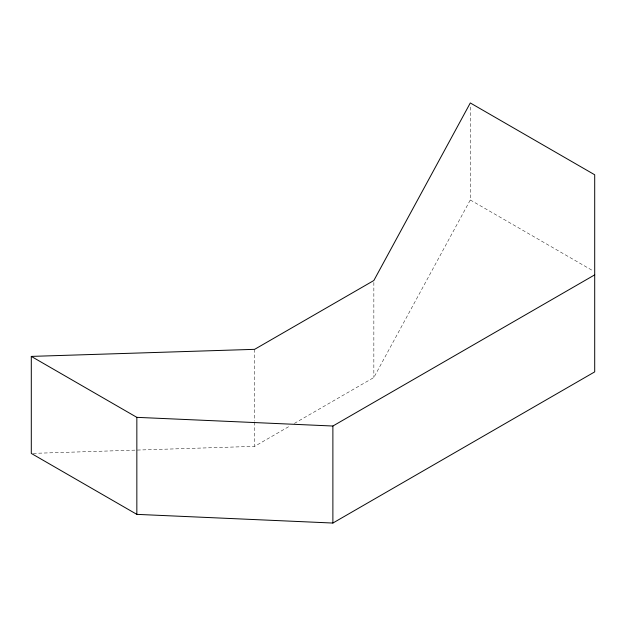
<?xml version="1.0" encoding="UTF-8"?>
<svg xmlns="http://www.w3.org/2000/svg" width="626" height="626" viewBox="0 0 626 626"><rect width="100%" height="100%" fill="white"/><g stroke="black" fill="none" stroke-linecap="round" stroke-linejoin="round"><path stroke-width="0.47" stroke-dasharray="3.13 2.35" d="M294.369 423.411L373.847 377.525L470.298 199.976L470.298 105.864M33.248 453.365L254.625 446.354L290.135 425.852M470.298 199.976L593.01 270.815M373.847 282.451L373.847 377.525M254.625 349.339L254.625 421.134M254.625 422.104L254.625 446.354"/><path stroke-width="0.94" d="M31.3 356.405L254.625 349.339L373.847 280.511L470.298 102.954L594.7 174.779L594.7 371.883L332.883 523.046L136.844 514.361L31.3 453.427L31.3 356.405L136.844 417.346L332.883 426.024L594.7 274.869M332.883 426.024L332.883 523.046M136.844 417.346L136.844 514.361"/></g></svg>
